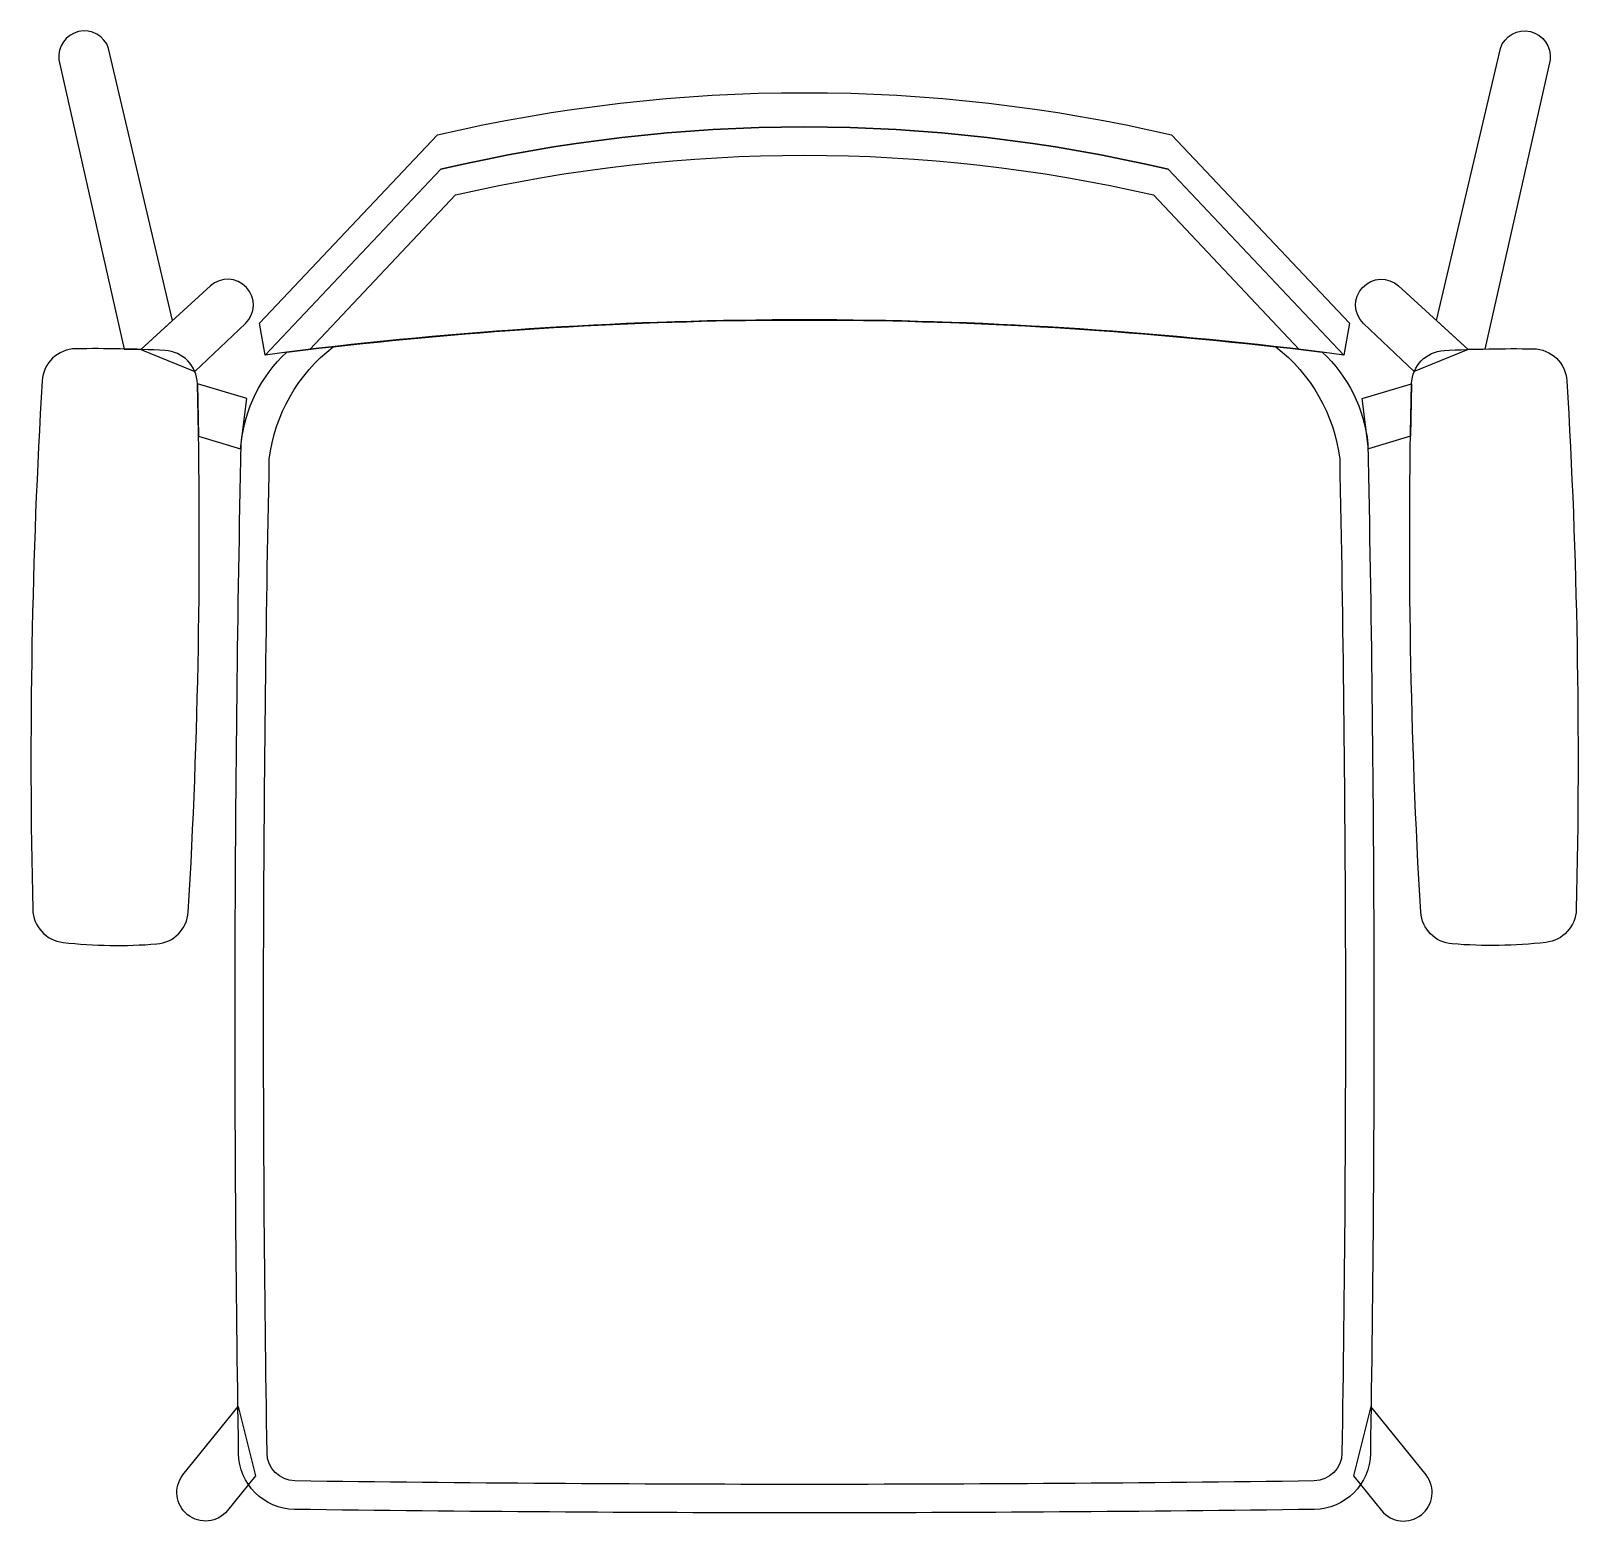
# Model space of a CAD drawing. Header units: millimetres. Extents: x -272 to 272, y -262 to 262.
import ezdxf

# ---------------------------------------------------------------- set-up
doc = ezdxf.new("R2010")
doc.units = ezdxf.units.MM
doc.header["$LTSCALE"] = 0.001

msp = doc.modelspace()

# ---------------------------------------------------------------- linework, layer by layer
for points in [[(-222.3, 160.08), (-244.7, 255.78, 0.903418), (-262.2, 251.78), (-239.3, 150.08), (-233.4, 149.98), (-222.3, 160.08)], [(222.3, 160.08), (244.7, 255.78, -0.903418), (262.2, 251.78), (239.3, 150.08), (233.4, 149.98), (222.3, 160.08)], [(-189.7, 147.98), (-191.7, 159.18), (-129.1, 225.38, -0.114902), (129.1, 225.38), (191.7, 159.18), (189.7, 147.98), (127.9, 213.28, 0.116323), (-127.9, 213.28), (-189.7, 147.98)], [(-182.1, 148.98), (-189.7, 147.98), (-127.9, 213.28, -0.116323), (127.9, 213.28), (189.7, 147.98), (182.1, 148.98, 0.062487), (-182.1, 148.98)], [(-165.7, 150.88), (-174, 149.98), (-122.7, 204.28, -0.113562), (122.7, 204.28), (174, 149.98), (165.7, 150.88, 0.056821), (-165.7, 150.88)], [(-214.4, 142.18), (-196.6, 159.08, 0.986977), (-208.9, 172.28), (-233.4, 149.98), (-214.4, 142.18)], [(214.4, 142.18), (196.6, 159.08, -0.986977), (208.9, 172.28), (233.4, 149.98), (214.4, 142.18)], [(-179.3, -257.82, -0.405518), (-199, -238.12, -0.00926), (-198.1, 116.78, -0.182866), (-182.1, 148.98, -0.062487), (182.1, 148.98, -0.182866), (198.1, 116.78, -0.00926), (199, -238.12, -0.405518), (179.3, -257.82, -0.00673), (-179.3, -257.82)], [(-179.2, -247.82, -0.405525), (-189, -237.92, -0.009123), (-188.2, 111.38, -0.201464), (-165.7, 150.88, -0.056821), (165.7, 150.88, -0.201464), (188.2, 111.38, -0.009123), (189, -237.92, -0.405525), (179.2, -247.82, -0.006732), (-179.2, -247.82)], [(-213.5, 137.88, 0.392845), (-224.9, 149.58, 0.016351), (-256.3, 150.18, 0.392925), (-268.1, 138.88, 0.020749), (-271.4, -46.82, 0.377345), (-260.7, -58.52, 0.047029), (-227.8, -59.02, 0.374616), (-216.7, -47.82, 0.020988), (-213.5, 137.88)], [(213.5, 137.88, -0.392845), (224.9, 149.58, -0.016351), (256.3, 150.18, -0.392925), (268.1, 138.88, -0.020749), (271.4, -46.82, -0.377345), (260.7, -58.52, -0.047029), (227.8, -59.02, -0.374616), (216.7, -47.82, -0.020988), (213.5, 137.88)], [(-193.1, -246.02), (-202.9, -258.22, -0.987386), (-218.6, -245.72), (-199.2, -221.62), (-193.1, -246.02)], [(193.1, -246.02), (202.9, -258.22, 0.987386), (218.6, -245.72), (199.2, -221.62), (193.1, -246.02)]]:
    msp.add_lwpolyline(points, format="xyb")
for points in [[(-196.1, 132.68), (-213.5, 137.88), (-213.1, 119.48), (-198.3, 114.98), (-196.1, 132.68)], [(196.1, 132.68), (213.5, 137.88), (213.1, 119.48), (198.3, 114.98), (196.1, 132.68)]]:
    msp.add_lwpolyline(points)

doc.saveas('drawing.dxf')
